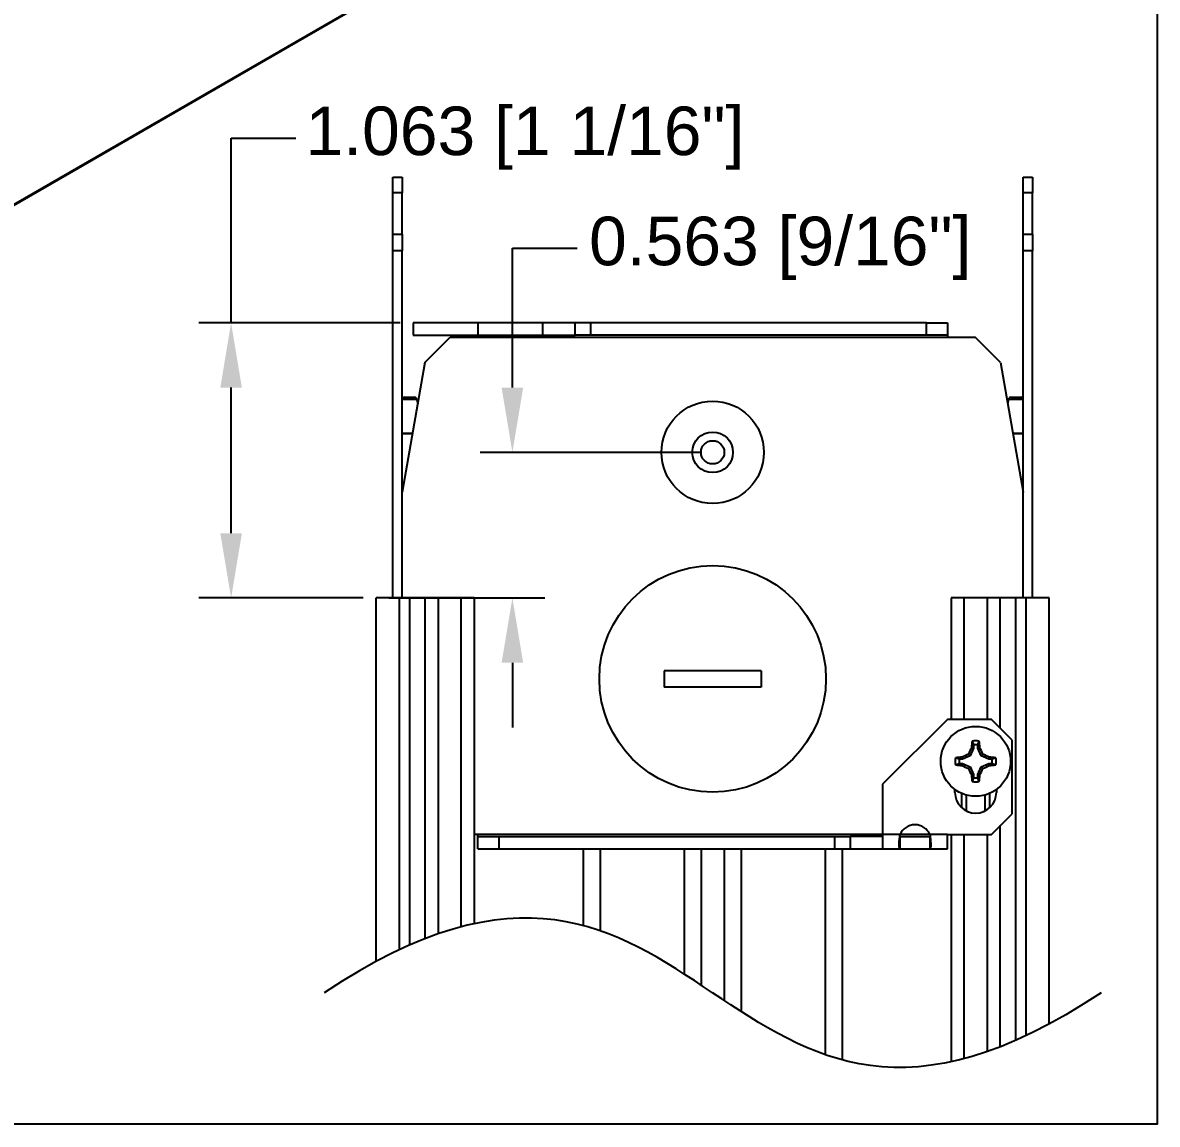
# Model space of a CAD drawing. Extents: x 0 to 10.8, y -11.1 to 0.
# Drawn here: x 6.424 to 10.806, y -11.054 to -6.8 of the extents above; entities that cross this region are included whole.
import ezdxf

# ---------------------------------------------------------------- set-up
doc = ezdxf.new("R2010")
doc.units = 0
doc.header["$LTSCALE"] = 0.5
doc.header["$MEASUREMENT"] = 0
doc.layers.get('Defpoints').update_dxf_attribs({"linetype": 'CONTINUOUS'})
for name, color, linetype in [('Brackets', 181, 'CONTINUOUS'), ('Dimension', 10, 'CONTINUOUS'), ('FAB DWG', 221, 'CONTINUOUS'), ('Hardware', 242, 'CONTINUOUS'), ('Housing', 150, 'CONTINUOUS'), ('Mounting', 4, 'CONTINUOUS')]:
    doc.layers.add(name, color=color, linetype=linetype)
doc.layers.add('Text-Unprinted', color=131, linetype='CONTINUOUS', plot=False)
doc.styles.get("Standard").update_dxf_attribs({"font": 'arial.ttf'})
doc.dimstyles.get("Standard").update_dxf_attribs({"dimtxt": 0.18, "dimasz": 0.18, "dimexe": 0.18, "dimexo": 0.0625, "dimgap": 0.09, "dimtad": 0, "dimtih": 1, "dimtoh": 1, "dimdec": 4, "dimzin": 0, "dimdsep": 46, "dimtxsty": 'Standard', "dimcen": 0.09, "dimadec": 0, "dimazin": 0, "dimtfac": 1, "dimtdec": 4, "dimtofl": 0, "dimtmove": 0, "dimatfit": 3, "dimfxl": 1, "dimtolj": 1, "dimtzin": 0, "dimarcsym": 0})

# ---------------------------------------------------------------- blocks, each defined once
blk = doc.blocks.new('*D0')
at = {"layer": 'Defpoints', "color": 0, "transparency": 16777216}
for p in [(7.2292, -7.9593), (7.9326, -7.9593), (7.7888, -9.0218)]:
    blk.add_point(p, dxfattribs=at)
at = {"layer": 'FAB DWG', "color": 0, "lineweight": -2, "transparency": 16777216}
for p, q in [((7.2292, -7.9593), (7.2292, -7.246)), ((7.2292, -7.246), (7.4792, -7.246)), ((7.8826, -7.9593), (7.1042, -7.9593)), ((7.2292, -8.7718), (7.2292, -8.2093)), ((7.7388, -9.0218), (7.1042, -9.0218))]:
    blk.add_line(p, q, dxfattribs=at)
at = {"layer": 'FAB DWG', "color": 0, "transparency": 16777216}
for points in [[(7.1876, -8.2093), (7.2709, -8.2093), (7.2292, -7.9593)], [(7.1876, -8.7718), (7.2709, -8.7718), (7.2292, -9.0218)]]:
    blk.add_solid(points, dxfattribs=at)
at = {"layer": 'FAB DWG', "color": 0, "transparency": 16777216, "insert": (8.364, -7.246), "char_height": 0.1875, "attachment_point": 5}
blk.add_mtext('\\A1;1.063 [1 1/16"]', dxfattribs=at)
blk = doc.blocks.new('*D1')
at = {"layer": 'Defpoints', "color": 0, "transparency": 16777216}
for p in [(8.3155, -8.4593), (9.0888, -8.4593), (7.7888, -9.0218)]:
    blk.add_point(p, dxfattribs=at)
at = {"layer": 'FAB DWG', "color": 0, "lineweight": -2, "transparency": 16777216}
for p, q in [((8.3155, -8.2093), (8.3155, -7.6713)), ((8.3155, -7.6713), (8.5655, -7.6713)), ((9.0388, -8.4593), (8.1905, -8.4593)), ((7.8388, -9.0218), (8.4405, -9.0218)), ((8.3155, -9.2718), (8.3155, -9.5218))]:
    blk.add_line(p, q, dxfattribs=at)
at = {"layer": 'FAB DWG', "color": 0, "transparency": 16777216}
for points in [[(8.2738, -8.2093), (8.3571, -8.2093), (8.3155, -8.4593)], [(8.2738, -9.2718), (8.3571, -9.2718), (8.3155, -9.0218)]]:
    blk.add_solid(points, dxfattribs=at)
at = {"layer": 'FAB DWG', "color": 0, "transparency": 16777216, "insert": (9.3498, -7.6713), "char_height": 0.1875, "attachment_point": 5}
blk.add_mtext('\\A1;0.563 [9/16"]', dxfattribs=at)

msp = doc.modelspace()

# ---------------------------------------------------------------- linework, layer by layer
at = {"layer": 'Brackets', "transparency": 16777216}
for p, q in [((7.8538, -7.3968), (7.8897, -7.3968)), ((7.8538, -7.4574), (7.8538, -7.3968)), ((7.8897, -7.3968), (7.8897, -7.4574)), ((10.2879, -7.3968), (10.3238, -7.3968)), ((10.2879, -7.4574), (10.2879, -7.3968)), ((10.3238, -7.3968), (10.3238, -7.4574)), ((7.8897, -7.4574), (7.8538, -7.4574)), ((7.8538, -7.6171), (7.8538, -7.4574)), ((7.8897, -7.6171), (7.8897, -7.4574)), ((10.3238, -7.4574), (10.2879, -7.4574)), ((10.2879, -7.6171), (10.2879, -7.4574)), ((10.3238, -7.6171), (10.3238, -7.4574)), ((7.8538, -7.6171), (7.8897, -7.6171)), ((7.8538, -7.6815), (7.8538, -7.6171)), ((7.8897, -7.6171), (7.8897, -7.6815)), ((10.2879, -7.6171), (10.3238, -7.6171)), ((10.2879, -7.6815), (10.2879, -7.6171)), ((10.3238, -7.6171), (10.3238, -7.6815)), ((7.8897, -7.6815), (7.8538, -7.6815)), ((7.8538, -9.0218), (7.8538, -7.6815)), ((7.8897, -9.0218), (7.8897, -7.6815)), ((10.3238, -7.6815), (10.2879, -7.6815)), ((10.2879, -9.0218), (10.2879, -7.6815)), ((10.3238, -9.0218), (10.3238, -7.6815))]:
    msp.add_line(p, q, dxfattribs=at)
at = {"layer": 'Dimension', "transparency": 16777216}
msp.add_open_spline([(10.5888, -10.5463), (9.8388, -11.0463), (9.0888, -10.5463), (8.3388, -10.0463), (7.5888, -10.5463)], degree=3, dxfattribs=at)
at = {"layer": 'Hardware', "transparency": 16777216}
for p, q in [((7.9461, -8.2547), (7.8897, -8.2547)), ((7.8993, -8.2468), (7.9363, -8.2468)), ((7.9461, -8.2547), (7.9498, -8.2717)), ((10.2316, -8.2547), (10.2278, -8.2717)), ((10.2879, -8.2547), (10.2316, -8.2547)), ((10.2413, -8.2468), (10.2783, -8.2468)), ((7.8897, -8.3856), (7.9297, -8.3856)), ((7.9294, -8.3878), (7.8897, -8.3878)), ((10.2479, -8.3856), (10.2879, -8.3856)), ((10.2879, -8.3878), (10.2483, -8.3878)), ((10.0962, -9.5891), (10.0962, -9.6015)), ((10.1127, -9.6015), (10.1127, -9.5891)), ((10.0533, -9.6445), (10.0517, -9.6365)), ((10.0836, -9.6319), (10.0533, -9.6445)), ((10.0836, -9.6319), (10.0769, -9.6251)), ((10.0962, -9.6015), (10.0836, -9.6319)), ((10.0962, -9.6015), (10.0883, -9.6)), ((10.1127, -9.6015), (10.1206, -9.6)), ((10.1252, -9.6319), (10.1127, -9.6015)), ((10.1252, -9.6319), (10.132, -9.6251)), ((10.1556, -9.6445), (10.1252, -9.6319)), ((10.1556, -9.6445), (10.1572, -9.6365)), ((10.0533, -9.6445), (10.0408, -9.6445)), ((10.0408, -9.6609), (10.0533, -9.6609)), ((10.0533, -9.6609), (10.0517, -9.6688)), ((10.0533, -9.6609), (10.0836, -9.6735)), ((10.0836, -9.6735), (10.0769, -9.6803)), ((10.0836, -9.6735), (10.0962, -9.7038)), ((10.1127, -9.7038), (10.1252, -9.6735)), ((10.1252, -9.6735), (10.1556, -9.6609)), ((10.1252, -9.6735), (10.132, -9.6803)), ((10.1681, -9.6445), (10.1556, -9.6445)), ((10.1556, -9.6609), (10.1572, -9.6688)), ((10.1556, -9.6609), (10.1681, -9.6609)), ((10.0962, -9.7038), (10.0883, -9.7054)), ((10.0962, -9.7038), (10.0962, -9.7163)), ((10.1127, -9.7038), (10.1206, -9.7054)), ((10.1127, -9.7163), (10.1127, -9.7038))]:
    msp.add_line(p, q, dxfattribs=at)
msp.add_circle((10.1044, -9.6527), 0.135, dxfattribs=at)
for centre, radius, start, end in [((7.8993, -8.2568), 0.01, 90, 164.2774), ((7.9363, -8.2568), 0.01, 12.5, 90), ((10.2413, -8.2568), 0.01, 90, 167.5), ((10.2783, -8.2568), 0.01, 15.7226, 90), ((10.7248, -9.6407), 0.6378, 174.041, 176.3393), ((10.1044, -9.6527), 0.0795, 79.8408, 100.1592), ((10.1044, -9.6527), 0.0642, 82.6326, 97.3674), ((9.4841, -9.6407), 0.6378, 3.6607, 5.959), ((10.1044, -9.6527), 0.0795, 169.8408, 190.1592), ((10.0924, -10.273), 0.6378, 93.6607, 95.959), ((10.4035, -10.3772), 0.8199, 113.4752, 115.4049), ((10.8289, -9.9517), 0.8199, 154.5951, 156.5248), ((9.38, -9.9517), 0.8199, 23.4752, 25.4049), ((9.8054, -10.3772), 0.8199, 64.5951, 66.5248), ((10.1164, -10.273), 0.6378, 84.041, 86.3393), ((10.1044, -9.6527), 0.0795, 349.8408, 10.1592), ((10.0924, -9.0323), 0.6378, 264.041, 266.3393), ((10.1044, -9.6527), 0.0642, 172.6326, 187.3674), ((10.4035, -8.9282), 0.8199, 244.5951, 246.5248), ((10.8289, -9.3536), 0.8199, 203.4752, 205.4049), ((9.38, -9.3536), 0.8199, 334.5951, 336.5248), ((9.8054, -8.9282), 0.8199, 293.4752, 295.4049), ((10.1164, -9.0323), 0.6378, 273.6607, 275.959), ((10.1044, -9.6527), 0.0642, 352.6326, 7.3674), ((10.7248, -9.6647), 0.6378, 183.6607, 185.959), ((10.1044, -9.6527), 0.0642, 262.6326, 277.3674), ((9.4841, -9.6647), 0.6378, 354.041, 356.3393), ((10.1044, -9.6527), 0.0795, 259.8408, 280.1592)]:
    msp.add_arc(centre, radius, start, end, dxfattribs=at)
for points in [[(10.0904, -9.5745), (10.0924, -9.5793), (10.0943, -9.5842), (10.0962, -9.5891)], [(10.1127, -9.5891), (10.1146, -9.5842), (10.1165, -9.5793), (10.1185, -9.5745)], [(10.0408, -9.6445), (10.0359, -9.6425), (10.0311, -9.6406), (10.0262, -9.6387)], [(10.1827, -9.6387), (10.1778, -9.6406), (10.173, -9.6425), (10.1681, -9.6445)], [(10.0262, -9.6667), (10.0311, -9.6648), (10.0359, -9.6628), (10.0408, -9.6609)], [(10.1681, -9.6609), (10.173, -9.6628), (10.1778, -9.6648), (10.1827, -9.6667)], [(10.0962, -9.7163), (10.0943, -9.7212), (10.0924, -9.7261), (10.0904, -9.7309)], [(10.1185, -9.7309), (10.1165, -9.7261), (10.1146, -9.7212), (10.1127, -9.7163)]]:
    msp.add_open_spline(points, degree=3, dxfattribs=at)
at = {"layer": 'Housing', "transparency": 16777216}
for p, q in [((5.9196, -7.776), (7.7717, -6.7071)), ((5.9217, -7.7715), (7.7664, -6.7068)), ((7.7888, -10.4256), (7.7888, -9.0218)), ((8.1682, -9.0218), (7.7888, -9.0218)), ((7.8788, -9.0218), (7.8788, -10.3802)), ((7.9198, -10.3616), (7.9198, -9.0218)), ((7.9782, -10.3374), (7.9782, -9.0218)), ((8.0282, -9.0218), (8.0282, -10.319)), ((8.1182, -10.2915), (8.1182, -9.0218)), ((8.1682, -9.0218), (8.1682, -10.2795)), ((10.3888, -9.0218), (10.0094, -9.0218)), ((10.0094, -9.0218), (10.0094, -9.4906)), ((10.0594, -9.4906), (10.0594, -9.0218)), ((10.1494, -9.0218), (10.1494, -9.4906)), ((10.1994, -9.525), (10.1994, -9.0218)), ((10.2578, -9.0218), (10.2578, -10.731)), ((10.2988, -9.0218), (10.2988, -10.7124)), ((10.3888, -10.667), (10.3888, -9.0218)), ((10.0494, -9.776), (10.0494, -9.8308)), ((10.0694, -9.8446), (10.0694, -9.7831)), ((10.1394, -9.7831), (10.1394, -9.8446)), ((10.1594, -9.8308), (10.1594, -9.776)), ((10.1994, -10.7552), (10.1994, -9.9004)), ((10.0094, -9.9348), (10.0094, -10.8131)), ((10.0594, -10.8011), (10.0594, -9.9348)), ((10.1494, -9.9348), (10.1494, -10.7736)), ((8.5888, -9.9906), (8.5888, -10.2869)), ((8.6538, -9.9906), (8.6538, -10.3069)), ((8.9788, -9.9906), (8.9788, -10.4739)), ((9.0438, -9.9906), (9.0438, -10.5164)), ((9.1338, -9.9906), (9.1338, -10.5762)), ((9.1988, -9.9906), (9.1988, -10.6187)), ((9.5238, -9.9906), (9.5238, -10.7857)), ((9.5888, -9.9906), (9.5888, -10.8057))]:
    msp.add_line(p, q, dxfattribs=at)
at = {"layer": 'Mounting', "lineweight": 25, "transparency": 16777216}
for p, q in [((9.9151, -7.9593), (7.9326, -7.9593)), ((7.9326, -7.9593), (7.9326, -8.0071)), ((8.1826, -7.9593), (8.1826, -8.0071)), ((8.4326, -8.0151), (8.4326, -7.9593)), ((8.5576, -8.0071), (8.5576, -7.9593)), ((8.6176, -7.9593), (8.6176, -8.0071)), ((9.9151, -8.0071), (9.9151, -7.9593)), ((9.9151, -7.9593), (9.9951, -7.9593)), ((9.9951, -7.9593), (9.9951, -8.0071)), ((7.9326, -8.0071), (8.5576, -8.0071)), ((7.9779, -8.1123), (8.0751, -8.0151)), ((8.0751, -8.0151), (9.9951, -8.0151)), ((8.1826, -8.0071), (8.1826, -8.0151)), ((8.6176, -8.0071), (8.5576, -8.0071)), ((9.9151, -8.0071), (8.6176, -8.0071)), ((9.9951, -8.0071), (9.9151, -8.0071)), ((9.9951, -8.0071), (9.9951, -8.0151)), ((9.9951, -8.0151), (10.1026, -8.0151)), ((10.1997, -8.1123), (10.1026, -8.0151)), ((7.9779, -8.1123), (7.8897, -8.6126)), ((10.1997, -8.1123), (10.2879, -8.6126)), ((8.9013, -9.3031), (8.9013, -9.3656)), ((9.2763, -9.3031), (8.9013, -9.3031)), ((9.2763, -9.3031), (9.2763, -9.3656)), ((9.2763, -9.3656), (8.9013, -9.3656)), ((9.9951, -9.4906), (9.7451, -9.7406)), ((10.1651, -9.4906), (9.9951, -9.4906)), ((10.2451, -9.5706), (10.1651, -9.4906)), ((10.2451, -9.8548), (10.2451, -9.5706)), ((9.7451, -9.7406), (9.7451, -9.9348)), ((10.1651, -9.9348), (10.2451, -9.8548)), ((8.1826, -9.9348), (8.1682, -9.9348)), ((8.1826, -9.9428), (8.1826, -9.9348)), ((9.7451, -9.9348), (8.1826, -9.9348)), ((8.1826, -9.9906), (8.1826, -9.9428)), ((8.1826, -9.9428), (8.2626, -9.9428)), ((8.2626, -9.9428), (8.2626, -9.9906)), ((8.2626, -9.9428), (9.5601, -9.9428)), ((9.5601, -9.9906), (9.5601, -9.9428)), ((9.5601, -9.9428), (9.6201, -9.9428)), ((9.6201, -9.9428), (9.6201, -9.9906)), ((9.7451, -9.9428), (9.6201, -9.9428)), ((9.7451, -9.9348), (9.7451, -9.9906)), ((9.8128, -9.9348), (9.7451, -9.9348)), ((9.9273, -9.9348), (9.8128, -9.9348)), ((9.8128, -9.9906), (9.8128, -9.9428)), ((9.8128, -9.9428), (9.9273, -9.9428)), ((9.9951, -9.9348), (9.9273, -9.9348)), ((9.9273, -9.9428), (9.9273, -9.9906)), ((9.9951, -9.9348), (10.1651, -9.9348)), ((9.9951, -9.9906), (9.9951, -9.9348)), ((8.1826, -9.9906), (9.9951, -9.9906))]:
    msp.add_line(p, q, dxfattribs=at)
at = {"layer": 'Mounting', "transparency": 16777216}
for p, q in [((10.0244, -9.7727), (10.0244, -9.7614)), ((10.1844, -9.7614), (10.1844, -9.7727))]:
    msp.add_line(p, q, dxfattribs=at)
at = {"layer": 'Mounting', "lineweight": 25, "transparency": 16777216}
for centre, radius in [((9.0888, -8.4593), 0.1978), ((9.0888, -8.4593), 0.0785), ((9.0888, -8.4593), 0.045), ((9.0888, -9.3343), 0.4375)]:
    msp.add_circle(centre, radius, dxfattribs=at)
for centre, radius, start, end in [((10.1044, -9.7727), 0.08, 180, 0), ((9.8701, -9.9598), 0.0625, 23.6324, 156.3676)]:
    msp.add_arc(centre, radius, start, end, dxfattribs=at)
for points, knots in [([(9.8128, -9.9906), (9.8122, -9.9903), (9.8111, -9.9899), (9.8099, -9.9862), (9.8092, -9.9806), (9.8089, -9.971), (9.8095, -9.9555), (9.8117, -9.9416), (9.8128, -9.9348)], [0, 0, 0, 0, 0.1347652, 0.2663883, 0.3950679, 0.5210166, 0.7644518, 1, 1, 1, 1]), ([(9.9273, -9.9348), (9.9279, -9.9387), (9.9291, -9.9464), (9.9302, -9.9574), (9.931, -9.9673), (9.9313, -9.9783), (9.9306, -9.9884), (9.9284, -9.9899), (9.9273, -9.9906)], [0, 0, 0, 0, 0.134765, 0.266388, 0.395068, 0.521017, 0.764452, 1, 1, 1, 1])]:
    msp.add_open_spline(points, degree=3, knots=knots, dxfattribs=at)
at = {"layer": 'Text-Unprinted', "transparency": 16777216}
msp.add_lwpolyline([(0, 0), (10.8059, 0), (10.8059, -11.0544), (0, -11.0544)], close=True, dxfattribs=at)

# ---------------------------------------------------------------- dimensions: what is measured, and where the dimension line sits
at = {"layer": 'FAB DWG', "transparency": 16777216}
for base, p2, picture, middle in [((7.2292245126, -7.9593274488), (7.9325654075, -7.9593274488), '*D0', (8.3639815044, -7.2460115979)), ((8.3154677777, -8.4593274488), (9.0888154075, -8.4593274488), '*D1', (9.3498240192, -7.6713220843))]:
    dim = msp.add_linear_dim(base=base, p1=(7.7888154075, -9.0218274488), p2=p2, angle=90, dimstyle='Standard', override={"dimtxt": 0.1875, "dimasz": 0.25, "dimexe": 0.125, "dimexo": 0.05, "dimgap": 0.06, "dimdec": 3, "dimadec": 3, "dimtdec": 3}, dxfattribs=at)
    dim.commit()
    dim.dimension.update_dxf_attribs({"geometry": picture, "text_midpoint": middle, "dimtype": 128})

doc.saveas('drawing.dxf')
